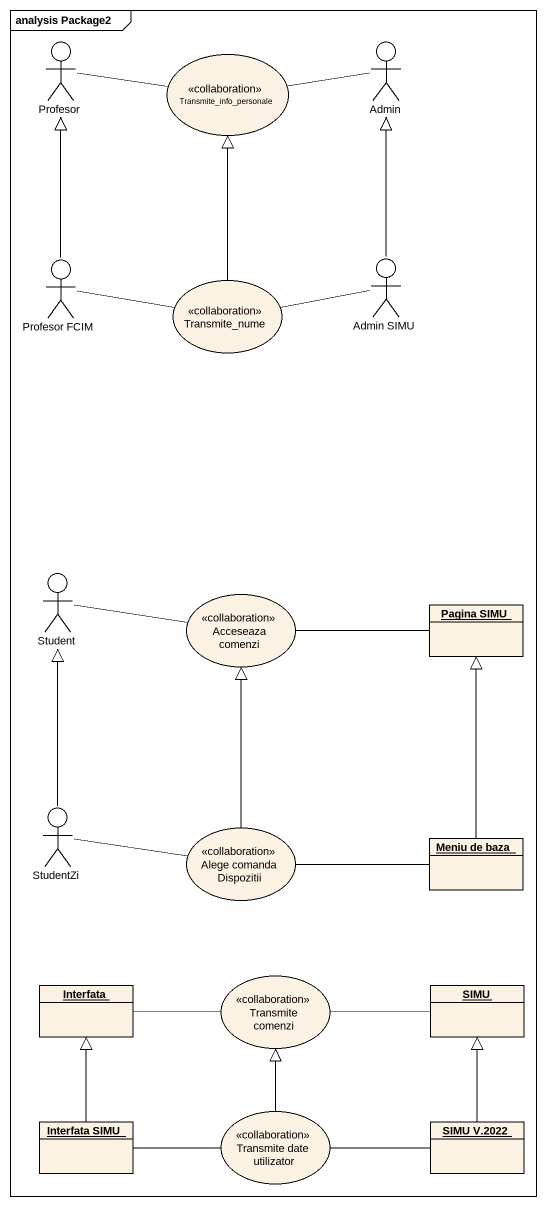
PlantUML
@startuml
mainframe analysis Package2
allowmixing
hide circle
hide empty members
actor Profesor
usecase Transmite_info_personale <<collaboration>>
actor Admin
actor "Profesor FCIM" as Profesor_FCIM
actor "Admin SIMU" as Admin_SIMU
usecase Transmite_nume <<collaboration>>
actor Student
usecase "Acceseaza comenzi" as Acceseaza_comenzi <<collaboration>>
object "Pagina SIMU" as Pagina_SIMU
actor StudentZi
usecase "Alege comanda Dispozitii" as Alege_comanda_Dispozitii <<collaboration>>
object "Meniu de baza" as Meniu_de_baza
usecase "Transmite comenzi" as Transmite_comenzi <<collaboration>>
object Interfata
object SIMU
usecase "Transmite date utilizator" as Transmite_date_utilizator <<collaboration>>
object "Interfata SIMU" as Interfata_SIMU
object "SIMU V.2022" as SIMU_V_2022
Profesor -right- Transmite_info_personale
Transmite_info_personale -right- Admin
Profesor_FCIM -up-|> Profesor
Admin_SIMU -up-|> Admin
Transmite_nume -up-|> Transmite_info_personale
Transmite_nume -left- Profesor_FCIM
Transmite_nume -right- Admin_SIMU
Student -right- Acceseaza_comenzi
Pagina_SIMU -left- Acceseaza_comenzi
StudentZi -up-|> Student
Alege_comanda_Dispozitii -up-|> Acceseaza_comenzi
Alege_comanda_Dispozitii -left- StudentZi
Alege_comanda_Dispozitii -right- Meniu_de_baza
Meniu_de_baza -up-|> Pagina_SIMU
Transmite_comenzi -right- SIMU
Interfata -right- Transmite_comenzi
Transmite_date_utilizator -up-|> Transmite_comenzi
Transmite_date_utilizator -right- SIMU_V_2022
Interfata_SIMU -up-|> Interfata
Interfata_SIMU -right- Transmite_date_utilizator
SIMU_V_2022 -up-|> SIMU
@enduml
